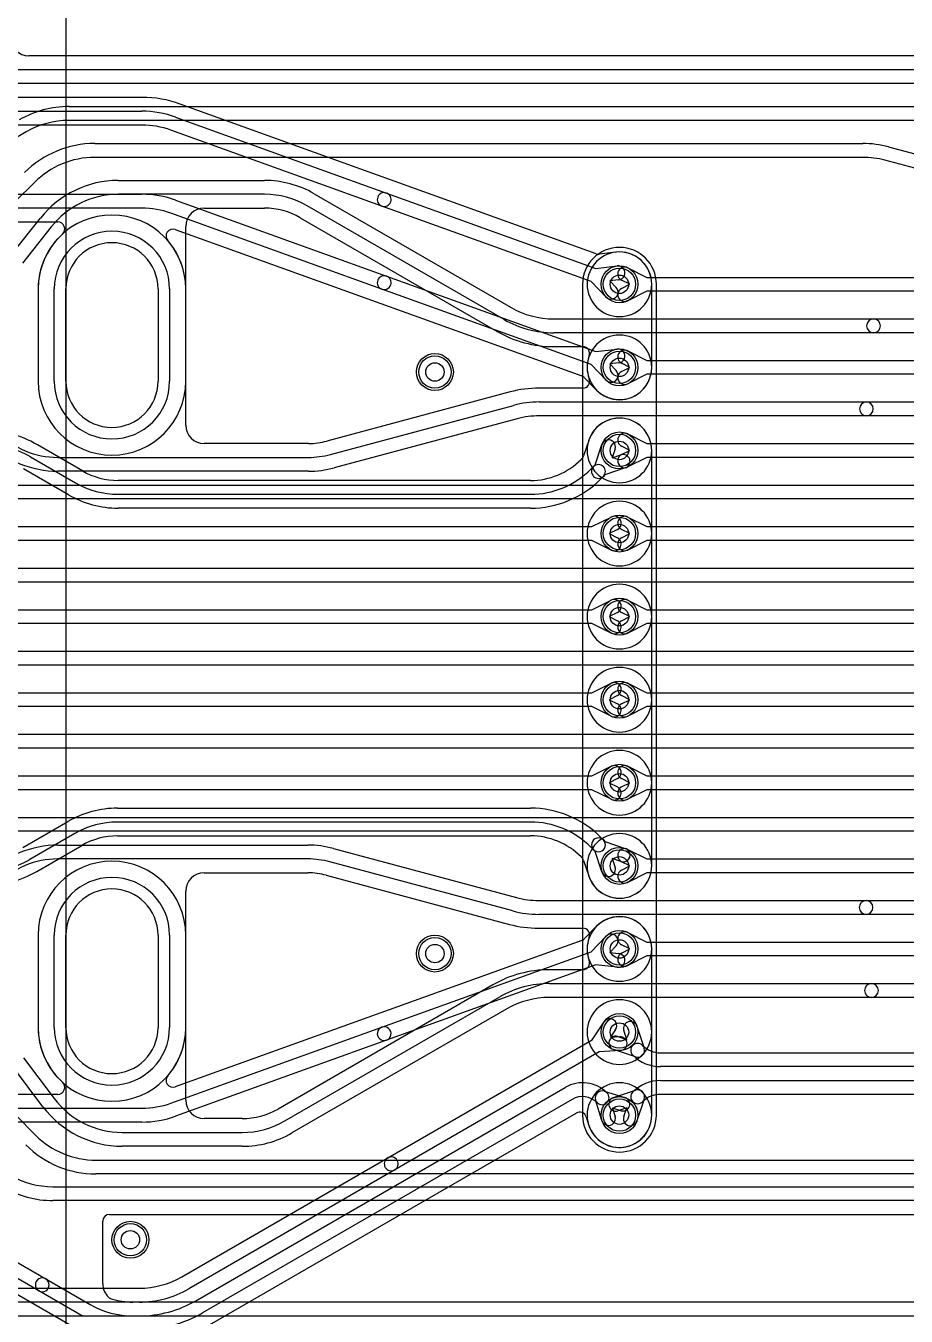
# Model space of a CAD drawing. Extents: x 0 to 57.1, y 0 to 59.8.
# Drawn here: x 19.57 to 29.11, y 27.37 to 41.35 of the extents above; entities that cross this region are included whole.
import ezdxf

# ---------------------------------------------------------------- set-up
doc = ezdxf.new("R2010")
doc.units = 0
for name, color, linetype in [('Hole', 1, 'CONTINUOUS'), ('L1', 3, 'CONTINUOUS'), ('L2', 3, 'CONTINUOUS'), ('L3', 3, 'CONTINUOUS'), ('L4', 3, 'CONTINUOUS'), ('PartsArea-A', 111, 'CONTINUOUS'), ('PartsArea-B', 111, 'CONTINUOUS'), ('Resist-A', 2, 'CONTINUOUS'), ('Resist-B', 2, 'CONTINUOUS')]:
    doc.layers.add(name, color=color, linetype=linetype)

msp = doc.modelspace()

# ---------------------------------------------------------------- linework, layer by layer
at = {"layer": 'Hole'}
for p, q in [((20, 37.5), (20, 38.5)), ((21, 38.5), (21, 37.5)), ((20, 30.5), (20, 31.5)), ((21, 31.5), (21, 30.5))]:
    msp.add_line(p, q, dxfattribs=at)
for centre in [(26, 38.55), (26, 37.65), (24, 37.6), (26, 36.75), (26, 35.85), (26, 34.95), (26, 34.05), (26, 33.15), (26, 32.25), (24, 31.3), (26, 31.35), (26, 30.45), (26, 29.55), (20.7, 28.2)]:
    msp.add_circle(centre, 0.1, dxfattribs=at)
for centre, start, end in [((20.5, 38.5), 0, 180), ((20.5, 37.5), 180, 0), ((20.5, 31.5), 0, 180), ((20.5, 30.5), 180, 0)]:
    msp.add_arc(centre, 0.5, start, end, dxfattribs=at)
at = {"layer": 'L1'}
for p, q in [((19.69996, 38.5), (19.69996, 37.5)), ((21.30004, 37.5), (21.30004, 38.5)), ((19.69996, 31.5), (19.69996, 30.5)), ((21.30004, 30.5), (21.30004, 31.5))]:
    msp.add_line(p, q, dxfattribs=at)
for centre in [(26, 38.55), (24, 37.6), (26, 37.65), (26, 36.75), (26, 35.85), (26, 34.95), (26, 34.05), (26, 33.15), (26, 32.25), (24, 31.3), (26, 31.35), (26, 30.45), (26, 29.55), (20.7, 28.2)]:
    msp.add_circle(centre, 0.2, dxfattribs=at)
for centre, radius, start, end in [((20.5, 38.5), 0.80004, 0, 180), ((26, 38.55), 0.35004, 90, -90), ((26, 38.55), 0.35004, -90, 90), ((26, 37.65), 0.35004, 90, -90), ((26, 37.65), 0.35004, -90, 90), ((20.5, 37.5), 0.80004, 180, 0), ((26, 36.75), 0.35004, 90, -90), ((26, 36.75), 0.35004, -90, 90), ((26, 35.85), 0.35004, 90, -90), ((26, 35.85), 0.35004, -90, 90), ((26, 34.95), 0.35004, 90, -90), ((26, 34.95), 0.35004, -90, 90), ((26, 34.05), 0.35004, 90, -90), ((26, 34.05), 0.35004, -90, 90), ((26, 33.15), 0.35004, 90, -90), ((26, 33.15), 0.35004, -90, 90), ((26, 32.25), 0.35004, 90, -90), ((26, 32.25), 0.35004, -90, 90), ((20.5, 31.5), 0.80004, 0, 180), ((26, 31.35), 0.35004, 90, -90), ((26, 31.35), 0.35004, -90, 90), ((26, 30.45), 0.35004, 90, -90), ((26, 30.45), 0.35004, -90, 90), ((20.5, 30.5), 0.80004, 180, 0), ((26, 29.55), 0.35004, 90, -90), ((26, 29.55), 0.35004, -90, 90)]:
    msp.add_arc(centre, radius, start, end, dxfattribs=at)
at = {"layer": 'L2'}
for p, q in [((20.82548, 40.57504), (19.4292, 40.57504)), ((18.65697, 40.425), (20.82548, 40.425)), ((25.74627, 38.88053), (21.24043, 40.50262)), ((20.82548, 40.275), (18.65697, 40.275)), ((21.1896, 40.36145), (23.47578, 39.53843)), ((23.42498, 39.39729), (21.1388, 40.22032)), ((18.65697, 39.525), (20.82548, 39.525)), ((21.1896, 39.46145), (23.47578, 38.63843)), ((23.47578, 39.53843), (25.74533, 38.7214)), ((20.82548, 39.375), (18.65697, 39.375)), ((23.42498, 38.49729), (21.1388, 39.32032)), ((25.69453, 38.58025), (23.42498, 39.39729)), ((19.4292, 39.22496), (19.91413, 39.22496)), ((21.18671, 39.1436), (25.59382, 37.55704)), ((25.95906, 38.89764), (25.78044, 38.87661)), ((25.74533, 38.7214), (25.9766, 38.74863)), ((23.47578, 38.63843), (25.74533, 37.8214)), ((25.85536, 38.41187), (25.69453, 38.58025)), ((25.99414, 38.59965), (25.89463, 38.58793)), ((25.89463, 38.58793), (25.96384, 38.51547)), ((19.69996, 38.5), (19.69996, 37.5)), ((21.30004, 37.5), (21.30004, 38.5)), ((25.69453, 37.68025), (23.42498, 38.49729)), ((26.35009, 37.64997), (26.35009, 38.54997)), ((25.74533, 37.8214), (25.9766, 37.84863)), ((25.85536, 37.51187), (25.69453, 37.68025)), ((25.99414, 37.69965), (25.89463, 37.68793)), ((25.89463, 37.68793), (25.96384, 37.61547)), ((25.62265, 37.53827), (25.74686, 37.40823)), ((20.18048, 36.52886), (19.69193, 36.81092)), ((25.66752, 36.85949), (25.611, 36.69042)), ((25.73649, 36.59255), (25.81032, 36.81341)), ((25.95258, 36.76585), (25.92081, 36.67081)), ((19.61692, 36.68098), (20.10545, 36.39893)), ((25.59235, 36.66061), (25.58376, 36.65202)), ((25.92081, 36.67081), (26.01585, 36.70258)), ((26.35004, 32.25), (26.35004, 36.75)), ((20.03045, 36.26902), (19.54192, 36.55107)), ((25.68985, 36.54593), (25.71942, 36.57548)), ((25.71942, 36.57548), (25.73649, 36.59255)), ((25.84255, 36.48649), (25.82548, 36.46942)), ((26.06341, 36.56032), (25.84255, 36.48649)), ((25.03579, 36.42504), (20.56795, 36.42504)), ((25.82548, 36.46942), (25.79592, 36.43986)), ((20.56795, 36.275), (25.03579, 36.275)), ((25.03579, 36.125), (20.56795, 36.125)), ((16.54178, 35.925), (25.70234, 35.925)), ((25.70234, 35.925), (25.91071, 36.02896)), ((25.97767, 35.89474), (25.888, 35.85)), ((25.888, 35.85), (25.97767, 35.80526)), ((25.70234, 35.775), (16.54178, 35.775)), ((25.91071, 35.67104), (25.70234, 35.775)), ((25.70234, 35.025), (25.91071, 35.12896)), ((16.54178, 35.025), (25.70234, 35.025)), ((25.97767, 34.99474), (25.888, 34.95)), ((25.888, 34.95), (25.97767, 34.90526)), ((25.70234, 34.875), (16.54178, 34.875)), ((25.91071, 34.77104), (25.70234, 34.875)), ((16.54178, 34.125), (25.70234, 34.125)), ((25.70234, 34.125), (25.91071, 34.22896)), ((25.70234, 33.975), (16.54178, 33.975)), ((25.91071, 33.87104), (25.70234, 33.975)), ((25.97767, 34.09474), (25.888, 34.05)), ((25.888, 34.05), (25.97767, 34.00526)), ((25.70234, 33.225), (25.91071, 33.32896)), ((16.54178, 33.225), (25.70234, 33.225)), ((25.97767, 33.19474), (25.888, 33.15)), ((25.888, 33.15), (25.97767, 33.10526)), ((25.70234, 33.075), (16.54178, 33.075)), ((25.91071, 32.97104), (25.70234, 33.075)), ((20.56077, 32.875), (25.03578, 32.875)), ((19.53474, 32.44893), (20.02327, 32.73098)), ((25.03578, 32.725), (20.56077, 32.725)), ((20.09827, 32.60107), (19.60974, 32.31902)), ((20.56077, 32.57496), (25.03579, 32.57496)), ((19.68477, 32.18909), (20.1733, 32.47114)), ((25.71941, 32.42452), (25.68986, 32.45406)), ((25.79593, 32.56013), (25.82549, 32.53056)), ((25.82548, 32.53057), (25.84254, 32.51351)), ((25.84254, 32.51351), (26.06341, 32.43968)), ((25.58376, 32.34798), (25.59291, 32.33883)), ((25.61101, 32.30958), (25.66752, 32.14051)), ((25.73648, 32.40745), (25.71942, 32.42451)), ((25.81032, 32.18659), (25.73648, 32.40745)), ((26.01585, 32.29742), (25.92081, 32.32919)), ((25.92081, 32.32919), (25.95258, 32.23415)), ((25.74686, 31.59177), (25.62264, 31.46172)), ((19.69996, 31.5), (19.69996, 30.5)), ((21.30004, 30.5), (21.30004, 31.5)), ((25.69453, 31.31974), (25.85536, 31.48813)), ((25.59381, 31.44295), (21.18671, 29.8564)), ((23.42498, 30.5027), (25.69453, 31.31974)), ((25.96384, 31.38453), (25.89463, 31.31207)), ((25.89463, 31.31207), (25.99414, 31.30035)), ((26.35004, 29.55), (26.35004, 31.34729)), ((25.74533, 31.1786), (23.47578, 30.36156)), ((25.9766, 31.15137), (25.74533, 31.1786)), ((21.1388, 29.67968), (23.42498, 30.5027)), ((25.70471, 30.36612), (25.83319, 30.56034)), ((25.95829, 30.47758), (25.903, 30.394)), ((23.47578, 30.36156), (21.1896, 29.53855)), ((23.4891, 29.08694), (25.70471, 30.36612)), ((25.903, 30.394), (26.00303, 30.40009)), ((25.77972, 30.23622), (23.5641, 28.95704)), ((26.01215, 30.25037), (25.77972, 30.23622)), ((19.91413, 29.77504), (19.4292, 29.77504)), ((21.40822, 27.53911), (25.4122, 29.85083)), ((25.83372, 29.80992), (26.05842, 29.74128)), ((25.4872, 29.72092), (21.48322, 27.40921)), ((25.80872, 29.49158), (25.74008, 29.71628)), ((25.75878, 29.68516), (25.75876, 29.68516)), ((18.65696, 29.625), (20.82548, 29.625)), ((21.55824, 27.27927), (25.53037, 29.57261)), ((25.64014, 29.52989), (25.66479, 29.44922)), ((26.0146, 29.59782), (25.92473, 29.62527)), ((25.92473, 29.62527), (25.95218, 29.5354)), ((20.82548, 29.475), (18.65696, 29.475)), ((21.25819, 27.79893), (23.4891, 29.08694)), ((23.5641, 28.95704), (21.33319, 27.66902)), ((19.04446, 27.675), (20.79569, 27.675)), ((20.79569, 27.525), (19.04446, 27.525)), ((19.04442, 27.37499), (20.79571, 27.37499))]:
    msp.add_line(p, q, dxfattribs=at)
for centre in [(26, 38.55), (24, 37.6), (26, 37.65), (26, 36.75), (26, 35.85), (26, 34.95), (26, 34.05), (26, 33.15), (26, 32.25), (24, 31.3), (26, 31.35), (26, 30.45), (26, 29.55)]:
    msp.add_circle(centre, 0.2, dxfattribs=at)
for centre, radius, start, end in [((20.82548, 39.35), 1.22504, 70.200824, 90), ((20.82548, 39.35), 1.075, 70.201224, 90), ((20.82548, 39.35), 0.925, 70.200844, 90), ((20.82548, 38.45), 1.075, 70.201224, 90), ((23.45038, 39.46786), 0.075, 70.204861, -109.798813), ((23.45038, 39.46786), 0.075, -109.795139, 70.201008), ((20.82548, 38.45), 0.925, 70.200844, 90), ((19.91413, 39.14996), 0.075, -47.966796, 90), ((21.16131, 39.07303), 0.075, 70.204861, -139.09293), ((20.5, 38.5), 0.80004, 132.031129, 180), ((20.5, 38.5), 0.80004, 0, 40.909368), ((25.77167, 38.9511), 0.075, -109.795139, -83.285254), ((25.98535, 38.67412), 0.22506, 95.942379, 96.708201), ((25.95429, 38.97257), 0.075, -84.061368, -83.831056), ((25.95485, 38.97262), 0.075, -84.26052, -83.90023), ((25.95573, 38.9727), 0.075, -84.575241, -84.014986), ((26.00004, 38.54997), 0.35005, 0, 95.983561), ((25.98537, 38.67414), 0.075, -83.285254, 96.71625), ((23.45038, 38.56786), 0.075, 70.204861, -109.798813), ((23.45038, 38.56786), 0.075, -109.795139, 70.201008), ((25.9096, 38.46367), 0.075, -136.318154, 43.68515), ((25.98537, 37.77414), 0.075, -83.285254, 96.71625), ((26.00004, 37.64997), 0.35005, -136.159788, 0), ((25.9096, 37.56367), 0.075, -136.318154, 43.68515), ((20.5, 37.5), 0.80004, 180, 0), ((25.56842, 37.48647), 0.075, 43.687123, 70.204861), ((25.9096, 37.56368), 0.22505, -136.312465, -136.226075), ((25.69294, 37.3561), 0.07501, 43.633115, 43.773771), ((25.69346, 37.35556), 0.075, 43.838576, 44.205852), ((26, 36.75), 0.35004, 0, 161.727582), ((19.07941, 35.75), 1.22505, 60.000099, 75.053067), ((19.07942, 35.75), 1.075, 60.000072, 90), ((25.59639, 36.88327), 0.075, -18.485681, -18.275512), ((25.88145, 36.78963), 0.075, -18.485681, 161.515874), ((25.03578, 37.20001), 0.77497, -89.999261, -45.000523), ((25.53932, 36.71364), 0.075, -45, -44.394976), ((25.53987, 36.7142), 0.075, -44.994598, -18.485681), ((26.03963, 36.63145), 0.075, -71.514319, 108.484126), ((20.56795, 37.2), 0.77496, -119.999177, -90), ((25.03578, 37.2), 0.925, -89.999381, -45), ((25.77245, 36.52245), 0.075, 135, -45), ((25.77245, 36.52245), 0.075, -45, 135), ((20.56795, 37.2), 0.925, -120.000108, -90), ((25.03578, 37.2), 1.075, -89.999467, -45), ((20.56795, 37.2), 1.075, -119.999928, -90), ((25.94419, 35.96185), 0.075, -63.486197, 116.515959), ((25.94419, 35.73815), 0.075, -116.513803, 63.484041), ((25.94419, 35.06185), 0.075, -63.486197, 116.515959), ((25.94419, 34.83815), 0.075, -116.513803, 63.484041), ((25.94419, 34.16185), 0.075, -63.486197, 116.515959), ((25.94419, 33.93815), 0.075, -116.513803, 63.484041), ((25.94419, 33.26185), 0.075, -63.486197, 116.515959), ((25.94419, 33.03815), 0.075, -116.513803, 63.484041), ((20.56077, 31.8), 1.075, 90, 119.999868), ((25.03578, 31.8), 1.075, 44.999246, 90), ((20.56077, 31.8), 0.925, 90, 120.000108), ((25.03578, 31.8), 0.925, 44.999124, 90), ((20.56077, 31.8), 0.77496, 90, 119.999177), ((25.03579, 31.8), 0.77496, 45.000523, 90), ((25.77245, 32.47754), 0.075, 45, -134.998741), ((25.77245, 32.47754), 0.075, -135.010804, 44.990307), ((26.03963, 32.36855), 0.075, -108.485681, 71.516599), ((19.07224, 33.25), 1.075, -90, -60.000072), ((20.5, 31.5), 0.80004, 0, 180), ((25.53988, 32.2858), 0.075, 18.485681, 45), ((19.07226, 33.25002), 1.22505, -74.757638, -60.000738), ((26, 32.25), 0.35004, -161.727582, 0), ((25.88145, 32.21037), 0.075, -161.514319, 18.486295), ((25.59639, 32.11673), 0.075, 18.275512, 18.485681), ((25.9096, 31.43632), 0.22505, 136.226075, 136.312465), ((25.69294, 31.6439), 0.07501, -43.773771, -43.735851), ((26.00004, 31.35003), 0.35005, 0, 136.260482), ((25.56841, 31.51352), 0.075, -70.204861, -43.687123), ((25.9096, 31.43633), 0.075, -43.681846, 136.31485), ((26.42504, 31.34729), 0.075, 177.90633, 180), ((25.98537, 31.22586), 0.075, -96.714746, 83.28375), ((20.5, 30.5), 0.80004, 180, -132.031129), ((20.5, 30.5), 0.80004, -40.909368, 0), ((23.45038, 30.43213), 0.075, 109.795139, -70.200988), ((23.45038, 30.43213), 0.075, -70.204861, 109.79877), ((25.89574, 30.51896), 0.075, -33.486659, 146.515445), ((26.00759, 30.32523), 0.075, -86.514209, 93.482894), ((21.16131, 29.92697), 0.075, 139.09293, -70.204861), ((19.91413, 29.85004), 0.075, -90, 47.966796), ((25.59968, 29.52608), 0.37498, 44.997839, 119.998081), ((25.81181, 29.73819), 0.075, 73.014656, -163.014656), ((25.81181, 29.73819), 0.075, -135, 45), ((20.82548, 30.55), 0.925, -90, -70.200844), ((25.59968, 29.52608), 0.22498, 45, 119.99759), ((26.03651, 29.66955), 0.075, -106.985344, 73.013452), ((20.82548, 30.55), 1.075, -90, -70.201145), ((25.56787, 29.50766), 0.075, 119.922082, 120.000728), ((25.56841, 29.50797), 0.075, 16.99265, 120.397761), ((26, 29.55), 0.35004, -162.852985, 0), ((25.88045, 29.51349), 0.075, -163.014656, 16.986548), ((25.59306, 29.4273), 0.075, 16.22873, 16.99265), ((26, 29.55), 0.35004, -163.103056, -163.015569), ((25.88045, 29.51349), 0.22504, -163.014452, -162.785708), ((25.59385, 29.42469), 0.075, 17.144852, 17.217307), ((23.5266, 29.02199), 0.075, 120.000728, -60.000142), ((23.5266, 29.02199), 0.075, -59.999272, 120.000068), ((20.79569, 28.6), 0.925, -90, -59.999892), ((20.79569, 28.6), 1.075, -90, -60.000132), ((20.79572, 28.59999), 1.225, -90.000468, -59.999974), ((20.79572, 28.59999), 1.375, -90.000417, -59.999933)]:
    msp.add_arc(centre, radius, start, end, dxfattribs=at)
at = {"layer": 'L3'}
for p, q in [((19.69996, 38.5), (19.69996, 37.5)), ((21.30004, 37.5), (21.30004, 38.5)), ((25.59996, 38.55), (25.59996, 29.55)), ((26.40004, 29.55), (26.40004, 38.55)), ((19.69996, 31.5), (19.69996, 30.5)), ((21.30004, 30.5), (21.30004, 31.5))]:
    msp.add_line(p, q, dxfattribs=at)
for centre in [(24, 37.6), (24, 31.3), (20.7, 28.2)]:
    msp.add_circle(centre, 0.2, dxfattribs=at)
for centre, radius, start, end in [((20.5, 38.5), 0.80004, 0, 180), ((26, 38.55), 0.40004, 0, 180), ((20.5, 37.5), 0.80004, 180, 0), ((20.5, 31.5), 0.80004, 0, 180), ((20.5, 30.5), 0.80004, 180, 0), ((26, 29.55), 0.40004, 180, 0)]:
    msp.add_arc(centre, radius, start, end, dxfattribs=at)
at = {"layer": 'L4'}
for p, q in [((32.14932, 41.02504), (19.6, 41.02504)), ((19.34178, 40.875), (32.20234, 40.875)), ((32.20234, 40.725), (19.34178, 40.725)), ((20.03398, 40.475), (30.50228, 40.475)), ((30.50228, 40.325), (20.03398, 40.325)), ((19.57148, 40.20107), (19.43635, 40.12306)), ((20.31421, 40.075), (28.63628, 40.075)), ((28.91451, 40.03837), (30.58173, 39.59164)), ((28.63628, 39.925), (20.31421, 39.925)), ((30.54291, 39.44676), (28.87569, 39.89348)), ((19.66014, 39.65408), (19.45507, 39.44901)), ((20.56882, 39.675), (22.15359, 39.675)), ((22.15359, 39.525), (20.56882, 39.525)), ((22.69109, 39.53098), (24.82507, 38.29893)), ((21.50004, 39.37496), (22.15359, 39.37496)), ((24.75007, 38.16902), (22.61609, 39.40107)), ((19.41322, 38.87111), (19.72507, 39.26611)), ((19.8428, 39.17317), (19.53096, 38.77817)), ((21.30004, 37.02504), (21.30004, 39.17496)), ((22.54106, 39.27114), (24.67505, 38.03909)), ((26.08929, 38.72896), (26.29766, 38.625)), ((26.112, 38.55), (26.02233, 38.59474)), ((26.29766, 38.625), (38.65822, 38.625)), ((26.02233, 38.50526), (26.112, 38.55)), ((26.29766, 38.475), (26.08929, 38.37104)), ((38.65822, 38.475), (26.29766, 38.475)), ((25.28757, 38.175), (28.75379, 38.175)), ((28.75379, 38.175), (32.20234, 38.175)), ((28.75379, 38.025), (25.28757, 38.025)), ((32.20234, 38.025), (28.75379, 38.025)), ((25.28757, 37.87496), (25.60234, 37.87496)), ((26.08929, 37.82896), (26.29766, 37.725)), ((26.112, 37.65), (26.02233, 37.69474)), ((26.02233, 37.60526), (26.112, 37.65)), ((26.29766, 37.725), (38.65822, 37.725)), ((26.29766, 37.575), (26.08929, 37.47104)), ((38.65822, 37.575), (26.29766, 37.575)), ((24.81458, 37.38329), (22.82968, 36.85144)), ((25.60234, 37.42504), (25.13165, 37.42504)), ((22.86852, 36.70652), (24.85342, 37.23837)), ((25.13165, 37.275), (28.67583, 37.275)), ((28.67583, 37.275), (32.20234, 37.275)), ((24.89224, 37.09348), (22.90734, 36.56163)), ((28.67583, 37.125), (25.13165, 37.125)), ((32.20234, 37.125), (28.67583, 37.125)), ((26.08929, 36.92896), (26.29766, 36.825)), ((22.62911, 36.82504), (21.50004, 36.82504)), ((26.112, 36.75), (26.02233, 36.79474)), ((26.29766, 36.825), (38.65822, 36.825)), ((19.9142, 36.675), (22.62911, 36.675)), ((26.02233, 36.70526), (26.112, 36.75)), ((26.29766, 36.675), (26.08929, 36.57104)), ((38.65822, 36.675), (26.29766, 36.675)), ((22.62911, 36.525), (19.9142, 36.525)), ((19.34178, 36.375), (32.20234, 36.375)), ((32.20234, 36.225), (19.34178, 36.225)), ((26.08929, 36.02896), (26.29766, 35.925)), ((26.29766, 35.925), (38.65822, 35.925)), ((26.112, 35.85), (26.02233, 35.89474)), ((26.02233, 35.80526), (26.112, 35.85)), ((26.29766, 35.775), (26.08929, 35.67104)), ((38.65822, 35.775), (26.29766, 35.775)), ((19.34178, 35.475), (32.20234, 35.475)), ((32.20234, 35.325), (19.34178, 35.325)), ((26.08929, 35.12896), (26.29766, 35.025)), ((26.112, 34.95), (26.02233, 34.99474)), ((26.02233, 34.90526), (26.112, 34.95)), ((26.29766, 35.025), (38.65822, 35.025)), ((26.29766, 34.875), (26.08929, 34.77104)), ((38.65822, 34.875), (26.29766, 34.875)), ((19.34178, 34.575), (32.20234, 34.575)), ((32.20234, 34.425), (19.34178, 34.425)), ((26.08929, 34.22896), (26.29766, 34.125)), ((26.29766, 34.125), (38.65822, 34.125)), ((26.112, 34.05), (26.02233, 34.09474)), ((26.02233, 34.00526), (26.112, 34.05)), ((26.29766, 33.975), (26.08929, 33.87104)), ((38.65822, 33.975), (26.29766, 33.975)), ((19.34178, 33.675), (32.20234, 33.675)), ((32.20234, 33.525), (19.34178, 33.525)), ((26.08929, 33.32896), (26.29766, 33.225)), ((26.112, 33.15), (26.02233, 33.19474)), ((26.02233, 33.10526), (26.112, 33.15)), ((26.29766, 33.225), (38.65822, 33.225)), ((26.29766, 33.075), (26.08929, 32.97104)), ((38.65822, 33.075), (26.29766, 33.075)), ((19.34178, 32.775), (32.20234, 32.775)), ((32.20234, 32.625), (19.34178, 32.625)), ((19.91421, 32.475), (22.62196, 32.475)), ((22.90019, 32.43837), (24.88508, 31.90652)), ((26.08929, 32.42896), (26.29766, 32.325)), ((22.62196, 32.325), (19.91421, 32.325)), ((24.84626, 31.76163), (22.86137, 32.29348)), ((26.112, 32.25), (26.02233, 32.29474)), ((26.29766, 32.325), (38.65822, 32.325)), ((21.50004, 32.17496), (22.62196, 32.17496)), ((26.02233, 32.20526), (26.112, 32.25)), ((26.29766, 32.175), (26.08929, 32.07104)), ((38.65822, 32.175), (26.29766, 32.175)), ((22.82253, 32.14856), (24.80742, 31.61671)), ((21.30004, 29.71254), (21.30004, 31.97496)), ((25.12449, 31.875), (28.67225, 31.875)), ((28.67225, 31.875), (32.20234, 31.875)), ((28.67225, 31.725), (25.12449, 31.725)), ((32.20234, 31.725), (28.67225, 31.725)), ((25.12449, 31.57496), (25.60234, 31.57496)), ((26.08929, 31.52896), (26.29766, 31.425)), ((26.112, 31.35), (26.02233, 31.39474)), ((26.02233, 31.30526), (26.112, 31.35)), ((26.29766, 31.425), (38.65822, 31.425)), ((26.29766, 31.275), (26.08929, 31.17104)), ((38.65822, 31.275), (26.29766, 31.275)), ((25.60234, 31.12504), (25.24115, 31.12504)), ((24.62862, 30.96091), (22.29978, 29.61636)), ((25.24115, 30.975), (28.73058, 30.975)), ((28.73058, 30.975), (32.20234, 30.975)), ((22.37481, 29.48643), (24.70365, 30.83098)), ((28.73058, 30.825), (25.24115, 30.825)), ((32.20234, 30.825), (28.73058, 30.825)), ((24.77865, 30.70107), (22.44981, 29.35652)), ((26.18968, 30.51341), (26.26911, 30.2758)), ((25.98415, 30.40258), (26.07919, 30.37081)), ((26.07919, 30.37081), (26.04742, 30.46585)), ((26.1742, 30.18089), (25.93659, 30.26032)), ((26.44427, 30.225), (38.8, 30.225)), ((19.75252, 29.64143), (19.4225, 30.08034)), ((19.54238, 30.17048), (19.87241, 29.73158)), ((38.8, 30.075), (26.44427, 30.075)), ((26.44427, 29.925), (38.8, 29.925)), ((25.93659, 29.73968), (26.1742, 29.81911)), ((38.8, 29.775), (26.44427, 29.775)), ((26.26911, 29.7242), (26.18968, 29.48659)), ((19.46132, 29.54473), (19.67264, 29.33342)), ((21.91231, 29.51254), (21.50004, 29.51254)), ((26.07919, 29.62919), (25.98415, 29.59742)), ((26.04742, 29.53415), (26.07919, 29.62919)), ((20.61172, 29.3625), (21.91231, 29.3625)), ((21.91231, 29.2125), (20.61172, 29.2125)), ((20.32671, 29.0625), (30.82886, 29.0625)), ((30.82886, 28.9125), (20.32671, 28.9125)), ((19.86075, 28.775), (32.29715, 28.775)), ((32.29715, 28.625), (19.86075, 28.625)), ((20.4, 27.72504), (20.4, 28.39996)), ((20.475, 28.47496), (32.08529, 28.47496)), ((19.32008, 28.04407), (19.78275, 27.77694)), ((19.70775, 27.64704), (19.24509, 27.91416)), ((19.22667, 27.75154), (20.11427, 27.23909)), ((19.78275, 27.77694), (20.26429, 27.49893)), ((20.18929, 27.36902), (19.70775, 27.64704)), ((31.24873, 27.52504), (20.72679, 27.52504)), ((20.72679, 27.375), (31.24873, 27.375))]:
    msp.add_line(p, q, dxfattribs=at)
for centre in [(26, 38.55), (24, 37.6), (26, 37.65), (26, 36.75), (26, 35.85), (26, 34.95), (26, 34.05), (26, 33.15), (26, 32.25), (24, 31.3), (26, 31.35), (26, 30.45), (26, 29.55), (20.7, 28.2)]:
    msp.add_circle(centre, 0.2, dxfattribs=at)
for centre, radius, start, end in [((19.6, 41.22504), 0.2, 180, -90), ((20.03398, 39.4), 1.075, 90, 119.999868), ((20.03398, 39.4), 0.925, 90, 120.000108), ((20.31421, 39), 1.075, 90, 134.999246), ((28.63628, 39), 1.075, 75.000021, 90), ((20.31421, 39), 0.925, 90, 134.999562), ((28.63628, 39), 0.925, 75.000009, 90), ((20.56882, 38.6), 1.075, 90, 141.710286), ((22.15359, 38.6), 1.075, 60.000072, 90), ((20.56882, 38.6), 0.925, 90, 141.710016), ((22.15359, 38.6), 0.925, 59.999892, 90), ((21.50004, 39.17496), 0.2, 90, 180), ((22.15359, 38.6), 0.77496, 60.000823, 90), ((26.05581, 38.66185), 0.075, 63.486197, -116.515959), ((26.05581, 38.43815), 0.075, 116.513803, -63.484041), ((25.28757, 39.1), 1.075, -119.999928, -90), ((25.28757, 39.1), 0.925, -119.999868, -90), ((28.75379, 38.1), 0.075, 90, -90), ((28.75379, 38.1), 0.075, -90, 90), ((25.28757, 39.1), 1.22504, -120.000135, -90), ((25.60234, 37.79999), 0.07497, -20.666061, 90), ((26.00001, 37.65001), 0.35004, 159.336671, -159.333608), ((26.05581, 37.76185), 0.075, 63.486197, -116.515959), ((26.05581, 37.53815), 0.075, 116.513803, -63.484041), ((25.60234, 37.50001), 0.07497, -90, 20.666061), ((25.13165, 36.2), 1.22504, 90, 105.000379), ((25.13165, 36.2), 1.075, 90, 104.999979), ((28.67583, 37.2), 0.075, 90, -90), ((28.67583, 37.2), 0.075, -90, 90), ((25.13165, 36.2), 0.925, 90, 105.000165), ((19.9142, 37.6), 0.925, -134.998686, -90), ((21.50004, 37.02504), 0.2, 180, -90), ((26.05581, 36.86185), 0.075, 63.486197, -116.515959), ((19.9142, 37.6), 1.075, -134.998492, -90), ((22.62911, 37.6), 0.77496, -90, -75.000432), ((22.62911, 37.6), 0.925, -90, -74.999835), ((26.05581, 36.63815), 0.075, 116.513803, -63.484041), ((22.62911, 37.6), 1.075, -90, -75.000009), ((26.05581, 35.96185), 0.075, 63.486197, -116.515959), ((26.05581, 35.73815), 0.075, 116.513803, -63.484041), ((26.05581, 35.06185), 0.075, 63.486197, -116.515959), ((26.05581, 34.83815), 0.075, 116.513803, -63.484041), ((26.05581, 34.16185), 0.075, 63.486197, -116.515959), ((26.05581, 33.93815), 0.075, 116.513803, -63.484041), ((26.05581, 33.26185), 0.075, 63.486197, -116.515959), ((26.05581, 33.03815), 0.075, 116.513803, -63.484041), ((19.91421, 31.4), 1.075, 90, 134.999246), ((22.62196, 31.4), 1.075, 75.000021, 90), ((26.05581, 32.36185), 0.075, 63.486197, -116.515959), ((19.91421, 31.4), 0.925, 90, 134.999562), ((22.62196, 31.4), 0.925, 75.000009, 90), ((21.50004, 31.97496), 0.2, 90, 180), ((22.62196, 31.4), 0.77496, 75.000432, 90), ((26.05581, 32.13815), 0.075, 116.513803, -63.484041), ((25.12449, 32.8), 0.925, -105.000165, -90), ((28.67225, 31.8), 0.075, 90, -90), ((28.67225, 31.8), 0.075, -90, 90), ((25.12449, 32.8), 1.075, -104.999979, -90), ((25.12449, 32.8), 1.22504, -105.000379, -90), ((25.60234, 31.49999), 0.07497, -20.666061, 90), ((26.00001, 31.35001), 0.35004, 159.336671, -159.333608), ((26.05581, 31.46185), 0.075, 63.486197, -116.515959), ((25.60234, 31.20001), 0.07497, -90, 20.666061), ((26.05581, 31.23815), 0.075, 116.513803, -63.484041), ((25.24115, 29.9), 1.22504, 90, 120.00054), ((25.24115, 29.9), 1.075, 90, 119.999868), ((28.73058, 30.9), 0.075, 90, -90), ((28.73058, 30.9), 0.075, -90, 90), ((25.24115, 29.9), 0.925, 90, 120.000108), ((26.11855, 30.48963), 0.075, 18.485681, -161.515874), ((25.96037, 30.33145), 0.075, 71.514319, -108.484126), ((26.19799, 30.25201), 0.075, 45, -135), ((26.44427, 30.49829), 0.42329, -135, -90), ((26.19798, 30.25202), 0.075, -108.485681, 18.485681), ((26.44427, 30.49829), 0.27329, -135, -90), ((26.44427, 29.50171), 0.42329, 90, 135), ((26.19799, 29.74799), 0.075, 135, -45), ((26.19798, 29.74798), 0.075, -18.485681, 108.485681), ((26.44427, 29.50171), 0.27329, 90, 135), ((20.61172, 30.2875), 1.075, -143.058896, -90), ((20.61172, 30.2875), 0.925, -143.058941, -90), ((21.50004, 29.71254), 0.2, 180, -90), ((25.96037, 29.66855), 0.075, 108.485681, -71.515874), ((21.91231, 30.2875), 0.77496, -90, -60.000823), ((26.11855, 29.51037), 0.075, 161.514319, -18.484126), ((21.91231, 30.2875), 0.925, -90, -59.999892), ((21.91231, 30.2875), 1.075, -90, -60.000072), ((20.32671, 29.9875), 1.075, -134.999246, -90), ((20.32671, 29.9875), 0.925, -134.999562, -90), ((19.86075, 29.7), 0.925, -119.998093, -90), ((19.86075, 29.7), 1.075, -119.998011, -90), ((20.475, 28.39996), 0.075, 90, 180), ((19.74525, 27.71199), 0.075, 59.999272, -120.000246), ((19.74525, 27.71199), 0.075, -120.000728, 59.999762), ((20.6, 27.72505), 0.2, -179.997135, -132.696112), ((20.51591, 27.63256), 0.075, -133.395511, -107.529019), ((20.72677, 28.3), 0.77496, -107.53221, -89.998521), ((20.72679, 28.3), 0.925, -119.999868, -90)]:
    msp.add_arc(centre, radius, start, end, dxfattribs=at)
at = {"layer": 'PartsArea-A'}
msp.add_line((20, 43.5), (20, 25.5), dxfattribs=at)
at = {"layer": 'PartsArea-B'}
msp.add_line((20, 43.5), (20, 25.5), dxfattribs=at)
at = {"layer": 'Resist-A'}
for p, q in [((19.875, 37.5), (19.875, 38.5)), ((21.125, 38.5), (21.125, 37.5)), ((19.875, 30.5), (19.875, 31.5)), ((21.125, 31.5), (21.125, 30.5))]:
    msp.add_line(p, q, dxfattribs=at)
for centre in [(26, 38.55), (24, 37.6), (26, 37.65), (26, 36.75), (26, 35.85), (26, 34.95), (26, 34.05), (26, 33.15), (26, 32.25), (24, 31.3), (26, 31.35), (26, 30.45), (26, 29.55), (20.7, 28.2)]:
    msp.add_circle(centre, 0.175, dxfattribs=at)
for centre, start, end in [((20.5, 38.5), 0, 180), ((20.5, 37.5), 180, 0), ((20.5, 31.5), 0, 180), ((20.5, 30.5), 180, 0)]:
    msp.add_arc(centre, 0.625, start, end, dxfattribs=at)
at = {"layer": 'Resist-B'}
for p, q in [((19.875, 37.5), (19.875, 38.5)), ((21.125, 38.5), (21.125, 37.5)), ((19.875, 30.5), (19.875, 31.5)), ((21.125, 31.5), (21.125, 30.5))]:
    msp.add_line(p, q, dxfattribs=at)
for centre in [(26, 38.55), (24, 37.6), (26, 37.65), (26, 36.75), (26, 35.85), (26, 34.95), (26, 34.05), (26, 33.15), (26, 32.25), (24, 31.3), (26, 31.35), (26, 30.45), (26, 29.55), (20.7, 28.2)]:
    msp.add_circle(centre, 0.175, dxfattribs=at)
for centre, start, end in [((20.5, 38.5), 0, 180), ((20.5, 37.5), 180, 0), ((20.5, 31.5), 0, 180), ((20.5, 30.5), 180, 0)]:
    msp.add_arc(centre, 0.625, start, end, dxfattribs=at)

doc.saveas('drawing.dxf')
